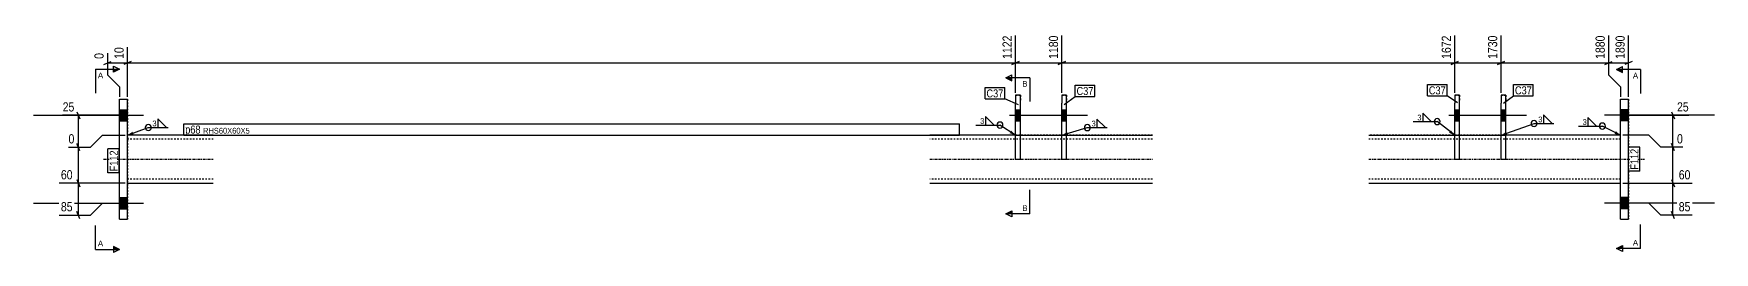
# Model space of a CAD drawing. Header units: millimetres. Extents: x 16 to 28143, y 5 to 650.
# Drawn here: x 26038 to 28143, y 7 to 281 of the extents above; entities that cross this region are included whole.
import ezdxf

# ---------------------------------------------------------------- set-up
doc = ezdxf.new("R2010")
doc.units = ezdxf.units.MM
doc.linetypes.add('DXK_LINE_DOT2', pattern=[3.9198, 1.9599, -1.9599])
doc.linetypes.add('DXK_LINE_DOT3', pattern=[5.9187, 2.979, -0.9799, 0.9799, -0.9799])
for name, color, linetype in [('MÅLSÆTNING', 7, 'Continuous'), ('STÅL', 7, 'Continuous'), ('TEKST', 7, 'Continuous')]:
    doc.layers.add(name, color=color, linetype=linetype)
doc.styles.add('Arial', font='ARIAL.TTF', dxfattribs={"height": 0.2})
doc.styles.add('Arial Narrow', font='ARIALN.TTF', dxfattribs={"height": 0.2})

msp = doc.modelspace()

# ---------------------------------------------------------------- hatches: boundary and pattern name
at = {"layer": 'STÅL', "linetype": 'Continuous'}
for points in [[(26145.1, 185.8), (26145.1, 171.8), (26155.1, 171.8), (26155.1, 185.8)], [(27267.4, 185.8), (27267.4, 171.8), (27273.4, 171.8), (27273.4, 185.8)], [(27267.4, 185.8), (27267.4, 171.8), (27273.4, 171.8), (27273.4, 185.8)], [(27325.4, 185.8), (27325.4, 171.8), (27331.4, 171.8), (27331.4, 185.8)], [(27325.4, 185.8), (27325.4, 171.8), (27331.4, 171.8), (27331.4, 185.8)], [(27817.4, 185.8), (27817.4, 171.8), (27823.4, 171.8), (27823.4, 185.8)], [(27817.4, 185.8), (27817.4, 171.8), (27823.4, 171.8), (27823.4, 185.8)], [(27875.4, 185.8), (27875.4, 171.8), (27881.4, 171.8), (27881.4, 185.8)], [(27875.4, 185.8), (27875.4, 171.8), (27881.4, 171.8), (27881.4, 185.8)], [(28025.1, 185.8), (28025.1, 171.8), (28035.1, 171.8), (28035.1, 185.8)], [(26145.1, 75.8), (26145.1, 61.8), (26155.1, 61.8), (26155.1, 75.8)], [(28025.1, 75.8), (28025.1, 61.8), (28035.1, 61.8), (28035.1, 75.8)]]:
    msp.add_hatch(color=96, dxfattribs=at).paths.add_polyline_path(points)
at = {"layer": 'TEKST', "linetype": 'Continuous'}
for color, points in [(30, [(26137.6, 232.7), (26137.6, 236.4), (26145.1, 236.4)]), (30, [(28027.6, 236.1), (28027.6, 232.3), (28020.1, 236.1)]), (30, [(27262.9, 225.9), (27262.9, 222.1), (27255.4, 225.9)]), (3, [(26162.8, 154.7), (26155.1, 153.8), (26161.5, 158.2)]), (3, [(27262.2, 159.5), (27267.4, 153.8), (27260.1, 156.4)]), (3, [(27333.2, 154.2), (27325.4, 153.8), (27332.1, 157.8)]), (3, [(27812.7, 159.9), (27817.4, 153.8), (27810.3, 156.9)]), (3, [(27883.1, 154.6), (27875.4, 153.8), (27881.9, 158.1)]), (3, [(28019.3, 158.9), (28025.1, 153.8), (28017.6, 155.5)]), (30, [(27262.9, 59.1), (27262.9, 55.4), (27255.4, 55.4)]), (30, [(26137.6, 10.9), (26137.6, 14.7), (26145.1, 10.9)]), (30, [(28027.6, 15.6), (28027.6, 11.9), (28020.1, 11.9)])]:
    msp.add_hatch(color=color, dxfattribs=at).paths.add_polyline_path(points)

# ---------------------------------------------------------------- linework, layer by layer
at = {"layer": 'MÅLSÆTNING', "color": 7, "linetype": 'Continuous'}
for p, q in [((27267.4, 206.8), (27267.4, 278.6)), ((27267.4, 206.8), (27267.4, 278.6)), ((27325.4, 206.8), (27325.4, 278.6)), ((27325.4, 206.8), (27325.4, 278.6)), ((27817.4, 206.8), (27817.4, 278.6)), ((27875.4, 206.8), (27875.4, 278.6)), ((27875.4, 206.8), (27875.4, 278.6)), ((28010.1, 278.6), (28010.1, 229.3)), ((28035.1, 201.8), (28035.1, 278.6)), ((26130.1, 256.7), (26130.1, 229.3)), ((26155.1, 201.8), (26155.1, 264)), ((26155.1, 201.8), (26155.1, 264)), ((26125.6, 242.5), (26134.6, 246.1)), ((26130.1, 244.3), (26155.1, 244.3)), ((26159.6, 246.1), (26150.6, 242.5)), ((26159.6, 246.1), (26150.6, 242.5)), ((26155.1, 244.3), (27267.4, 244.3)), ((27271.9, 246.1), (27262.9, 242.5)), ((27262.9, 242.5), (27271.9, 246.1)), ((27267.4, 244.3), (27325.4, 244.3)), ((27329.9, 246.1), (27320.9, 242.5)), ((27320.9, 242.5), (27329.9, 246.1)), ((27325.4, 244.3), (27817.4, 244.3)), ((27812.9, 242.5), (27821.9, 246.1)), ((27879.9, 246.1), (27870.9, 242.5)), ((27870.9, 242.5), (27879.9, 246.1)), ((28005.6, 242.5), (28014.6, 246.1)), ((28010.1, 244.3), (28035.1, 244.3)), ((28039.6, 246.1), (28030.6, 242.5)), ((26130.1, 229.3), (26145.1, 214.3)), ((26145.1, 214.3), (26145.1, 201.8)), ((28010.1, 229.3), (28025.1, 214.3)), ((28010.1, 229.3), (28025.1, 214.3)), ((28025.1, 214.3), (28025.1, 201.8)), ((28025.1, 214.3), (28025.1, 201.8)), ((26152.1, 178.8), (26074, 178.8)), ((26091.9, 183.3), (26095.5, 174.3)), ((26093.7, 138.8), (26093.7, 178.8)), ((28028.1, 178.8), (28110.5, 178.8)), ((28088.9, 183.3), (28092.5, 174.3)), ((28090.7, 138.8), (28090.7, 178.8)), ((26108.7, 138.8), (26123.7, 153.8)), ((26108.7, 138.8), (26123.7, 153.8)), ((26123.7, 153.8), (26152.1, 153.8)), ((26123.7, 153.8), (26152.1, 153.8)), ((28060.7, 153.8), (28028.1, 153.8)), ((28060.7, 153.8), (28028.1, 153.8)), ((28075.7, 138.8), (28060.7, 153.8)), ((28075.7, 138.8), (28060.7, 153.8)), ((26081.3, 138.8), (26108.7, 138.8)), ((26081.3, 138.8), (26108.7, 138.8)), ((26095.5, 134.3), (26091.9, 143.3)), ((26095.5, 134.3), (26091.9, 143.3)), ((26093.7, 93.8), (26093.7, 138.8)), ((28103.1, 138.8), (28075.7, 138.8)), ((28103.1, 138.8), (28075.7, 138.8)), ((28092.5, 134.3), (28088.9, 143.3)), ((28092.5, 134.3), (28088.9, 143.3)), ((26152.1, 93.8), (26069.6, 93.8)), ((26152.1, 93.8), (26069.6, 93.8)), ((26091.9, 98.3), (26095.5, 89.3)), ((26091.9, 98.3), (26095.5, 89.3)), ((26093.7, 53.8), (26093.7, 93.8)), ((28028.1, 93.8), (28114.8, 93.8)), ((28088.9, 98.3), (28092.5, 89.3)), ((28090.7, 53.8), (28090.7, 93.8)), ((26108.7, 53.8), (26123.7, 68.8)), ((26123.7, 68.8), (26152.1, 68.8)), ((28060.7, 68.8), (28028.1, 68.8)), ((28075.7, 53.8), (28060.7, 68.8)), ((26069.6, 53.8), (26108.7, 53.8)), ((26095.5, 49.3), (26091.9, 58.3)), ((28114.8, 53.8), (28075.7, 53.8)), ((28092.5, 49.3), (28088.9, 58.3))]:
    msp.add_line(p, q, dxfattribs=at)
at = {"layer": 'STÅL', "color": 2, "linetype": 'Continuous'}
for p, q in [((26145.1, 48.8), (26145.1, 198.8)), ((26145.1, 198.8), (26155.1, 198.8)), ((26155.1, 48.8), (26155.1, 198.8)), ((27267.4, 203.8), (27267.4, 193.8)), ((27267.4, 203.8), (27267.4, 203.8)), ((27273.4, 203.8), (27267.4, 203.8)), ((27267.4, 123.8), (27267.4, 193.8)), ((27273.4, 123.8), (27273.4, 203.8)), ((27325.4, 203.8), (27325.4, 193.8)), ((27325.4, 203.8), (27325.4, 203.8)), ((27331.4, 203.8), (27325.4, 203.8)), ((27325.4, 123.8), (27325.4, 193.8)), ((27331.4, 123.8), (27331.4, 203.8)), ((27817.4, 203.8), (27817.4, 193.8)), ((27817.4, 203.8), (27817.4, 203.8)), ((27823.4, 203.8), (27817.4, 203.8)), ((27817.4, 123.8), (27817.4, 193.8)), ((27823.4, 123.8), (27823.4, 203.8)), ((27875.4, 203.8), (27875.4, 193.8)), ((27875.4, 203.8), (27875.4, 203.8)), ((27881.4, 203.8), (27875.4, 203.8)), ((27875.4, 123.8), (27875.4, 193.8)), ((27881.4, 123.8), (27881.4, 203.8)), ((28025.1, 48.8), (28025.1, 198.8)), ((28025.1, 198.8), (28035.1, 198.8)), ((28035.1, 48.8), (28035.1, 198.8)), ((26262.6, 153.8), (26155.1, 153.8)), ((27267.4, 153.8), (27159.9, 153.8)), ((27267.4, 153.8), (27273.4, 153.8)), ((27273.4, 153.8), (27325.4, 153.8)), ((27325.4, 153.8), (27331.4, 153.8)), ((27331.4, 153.8), (27438.9, 153.8)), ((27709.9, 153.8), (27817.4, 153.8)), ((27817.4, 153.8), (27823.4, 153.8)), ((27823.4, 153.8), (27875.4, 153.8)), ((27875.4, 153.8), (27881.4, 153.8)), ((28025.1, 153.8), (27881.4, 153.8)), ((27267.4, 123.8), (27267.4, 123.8)), ((27267.4, 123.8), (27273.4, 123.8)), ((27273.4, 123.8), (27273.4, 123.8)), ((27325.4, 123.8), (27325.4, 123.8)), ((27325.4, 123.8), (27331.4, 123.8)), ((27331.4, 123.8), (27331.4, 123.8)), ((27817.4, 123.8), (27817.4, 123.8)), ((27817.4, 123.8), (27823.4, 123.8)), ((27823.4, 123.8), (27823.4, 123.8)), ((27875.4, 123.8), (27875.4, 123.8)), ((27875.4, 123.8), (27881.4, 123.8)), ((27881.4, 123.8), (27881.4, 123.8)), ((26155.1, 93.8), (26262.6, 93.8)), ((27159.9, 93.8), (27438.9, 93.8)), ((27709.9, 93.8), (28025.1, 93.8)), ((26145.1, 48.8), (26155.1, 48.8)), ((28025.1, 48.8), (28035.1, 48.8))]:
    msp.add_line(p, q, dxfattribs=at)
at = {"layer": 'STÅL', "color": 7, "linetype": 'DXK_LINE_DOT2'}
for p, q in [((26145.1, 48.8), (26145.1, 198.8)), ((26155.1, 198.8), (26155.1, 48.8)), ((27267.4, 203.8), (27273.4, 203.8)), ((27267.4, 203.8), (27267.4, 203.1)), ((27267.4, 203.1), (27267.4, 197.7)), ((27273.4, 203.8), (27273.4, 197.7)), ((27325.4, 203.8), (27331.4, 203.8)), ((27325.4, 203.8), (27325.4, 203.1)), ((27325.4, 203.1), (27325.4, 197.7)), ((27331.4, 203.8), (27331.4, 197.7)), ((27817.4, 203.8), (27823.4, 203.8)), ((27817.4, 203.8), (27817.4, 203.1)), ((27817.4, 203.1), (27817.4, 197.7)), ((27823.4, 203.8), (27823.4, 197.7)), ((27875.4, 203.8), (27881.4, 203.8)), ((27875.4, 203.8), (27875.4, 203.1)), ((27875.4, 203.1), (27875.4, 197.7)), ((27881.4, 203.8), (27881.4, 197.7)), ((28035.1, 198.8), (28035.1, 48.8)), ((26262.6, 148.8), (26155.1, 148.8)), ((27438.9, 148.8), (27159.9, 148.8)), ((27267.4, 153.8), (27273.4, 153.8)), ((27267.4, 153.8), (27273.4, 153.8)), ((27267.4, 153.8), (27273.4, 153.8)), ((27273.4, 153.8), (27267.4, 153.8)), ((27331.4, 153.8), (27273.4, 153.8)), ((27325.4, 153.8), (27331.4, 153.8)), ((27325.4, 153.8), (27331.4, 153.8)), ((27325.4, 153.8), (27331.4, 153.8)), ((27438.9, 153.8), (27331.4, 153.8)), ((27823.4, 153.8), (27709.9, 153.8)), ((28025.1, 148.8), (27709.9, 148.8)), ((27817.4, 153.8), (27823.4, 153.8)), ((27817.4, 153.8), (27823.4, 153.8)), ((27817.4, 153.8), (27823.4, 153.8)), ((27881.4, 153.8), (27823.4, 153.8)), ((27875.4, 153.8), (27881.4, 153.8)), ((27875.4, 153.8), (27881.4, 153.8)), ((27875.4, 153.8), (27881.4, 153.8)), ((28025.1, 150.9), (28025.1, 153.8)), ((28025.1, 48.8), (28025.1, 150.9)), ((27267.4, 123.8), (27273.4, 123.8)), ((27267.4, 123.8), (27273.4, 123.8)), ((27267.4, 123.8), (27273.4, 123.8)), ((27325.4, 123.8), (27331.4, 123.8)), ((27325.4, 123.8), (27331.4, 123.8)), ((27325.4, 123.8), (27331.4, 123.8)), ((27817.4, 123.8), (27823.4, 123.8)), ((27817.4, 123.8), (27823.4, 123.8)), ((27817.4, 123.8), (27823.4, 123.8)), ((27875.4, 123.8), (27881.4, 123.8)), ((27875.4, 123.8), (27881.4, 123.8)), ((27875.4, 123.8), (27881.4, 123.8)), ((26262.6, 98.8), (26155.1, 98.8)), ((27438.9, 98.8), (27159.9, 98.8)), ((28025.1, 98.8), (27709.9, 98.8))]:
    msp.add_line(p, q, dxfattribs=at)
at = {"layer": 'STÅL', "color": 96, "linetype": 'Continuous'}
for p, q in [((26037.6, 178.8), (26175.1, 178.8)), ((26145.1, 185.8), (26155.1, 185.8)), ((26145.1, 171.8), (26155.1, 171.8)), ((27259.9, 178.8), (27357.4, 178.8)), ((27259.9, 178.8), (27357.4, 178.8)), ((27267.4, 185.8), (27273.4, 185.8)), ((27267.4, 185.8), (27273.4, 185.8)), ((27267.4, 171.8), (27273.4, 171.8)), ((27267.4, 171.8), (27273.4, 171.8)), ((27325.4, 185.8), (27331.4, 185.8)), ((27325.4, 185.8), (27331.4, 185.8)), ((27325.4, 171.8), (27331.4, 171.8)), ((27325.4, 171.8), (27331.4, 171.8)), ((27809.9, 178.8), (27907.4, 178.8)), ((27809.9, 178.8), (27907.4, 178.8)), ((27817.4, 185.8), (27823.4, 185.8)), ((27817.4, 185.8), (27823.4, 185.8)), ((27817.4, 171.8), (27823.4, 171.8)), ((27817.4, 171.8), (27823.4, 171.8)), ((27875.4, 185.8), (27881.4, 185.8)), ((27875.4, 185.8), (27881.4, 185.8)), ((27875.4, 171.8), (27881.4, 171.8)), ((27875.4, 171.8), (27881.4, 171.8)), ((28142.6, 178.8), (28005.1, 178.8)), ((28035.1, 185.8), (28025.1, 185.8)), ((28035.1, 171.8), (28025.1, 171.8)), ((26037.6, 68.8), (26175.1, 68.8)), ((26145.1, 75.8), (26155.1, 75.8)), ((28142.6, 68.8), (28005.1, 68.8)), ((28035.1, 75.8), (28025.1, 75.8)), ((26145.1, 61.8), (26155.1, 61.8)), ((28035.1, 61.8), (28025.1, 61.8))]:
    msp.add_line(p, q, dxfattribs=at)
at = {"layer": 'STÅL', "color": 7, "linetype": 'DXK_LINE_DOT3'}
for p, q in [((26125.1, 123.8), (26262.6, 123.8)), ((27159.9, 123.8), (27267.4, 123.8)), ((27273.4, 123.8), (27325.4, 123.8)), ((27331.4, 123.8), (27438.9, 123.8)), ((27709.9, 123.8), (27817.4, 123.8)), ((27823.4, 123.8), (27875.4, 123.8)), ((27881.4, 123.8), (28055.1, 123.8))]:
    msp.add_line(p, q, dxfattribs=at)
at = {"layer": 'TEKST', "color": 30, "linetype": 'Continuous'}
for p, q in [((26145.1, 236.4), (26137.6, 232.7)), ((28020.1, 236.1), (28027.6, 232.3)), ((27255.4, 225.9), (27262.9, 229.6)), ((27255.4, 225.9), (27262.9, 222.1)), ((27262.9, 222.1), (27262.9, 229.6)), ((27255.4, 55.4), (27262.9, 59.1)), ((27262.9, 51.6), (27255.4, 55.4)), ((27262.9, 59.1), (27262.9, 51.6)), ((26145.1, 10.9), (26137.6, 14.7)), ((26137.6, 14.7), (26137.6, 7.2)), ((26145.1, 10.9), (26137.6, 7.2)), ((28020.1, 11.9), (28027.6, 15.6)), ((28027.6, 8.1), (28020.1, 11.9)), ((28027.6, 15.6), (28027.6, 8.1))]:
    msp.add_line(p, q, dxfattribs=at)
at = {"layer": 'TEKST', "color": 3, "linetype": 'Continuous'}
for p, q in [((27817.4, 153.8), (27795.4, 170.9)), ((27267.4, 153.8), (27247.9, 166.6)), ((28025.1, 153.8), (28002.4, 165.3))]:
    msp.add_line(p, q, dxfattribs=at)
for centre, start, end in [((27247.9, 166.6), 90, 270), ((27247.9, 166.6), 270, 90), ((27795.4, 170.9), 90, 270), ((27795.4, 170.9), 270, 90), ((28002.4, 165.3), 90, 270), ((28002.4, 165.3), 270, 90)]:
    msp.add_arc(centre, 3.75, start, end, dxfattribs=at)

# ---------------------------------------------------------------- wipeouts: each hides what was drawn before it
at = {"color": 0}
for points in [[(27364.9, 204.2), (27364.9, 214.7), (27343.8, 214.7), (27343.8, 204.2)], [(27806.1, 205), (27806.1, 215.5), (27785, 215.5), (27785, 205)], [(27914, 205), (27914, 215.5), (27892.9, 215.5), (27892.9, 205)], [(26191.6, 164.4), (26191.6, 173.1), (26185.8, 173.1), (26185.8, 164.4)], [(27228.2, 167.5), (27228.2, 176.2), (27222.5, 176.2), (27222.5, 167.5)], [(27775.8, 171.8), (27775.8, 180.5), (27770, 180.5), (27770, 171.8)], [(27927.2, 169.4), (27927.2, 178.1), (27921.5, 178.1), (27921.5, 169.4)], [(27982.8, 166.2), (27982.8, 174.9), (27977, 174.9), (27977, 166.2)]]:
    msp.add_wipeout(points, dxfattribs=at).dxf.layer = 'TEKST'
at = {"color": 0, "linetype": 'Continuous'}
for points in [[(27282.4, 59.1), (27282.4, 66.6), (27275.8, 66.6), (27275.8, 59.1)], [(26124.8, 14.7), (26124.8, 22.2), (26118.1, 22.2), (26118.1, 14.7)], [(28047.1, 15.6), (28047.1, 23.1), (28040.5, 23.1), (28040.5, 15.6)]]:
    msp.add_wipeout(points, dxfattribs=at).dxf.layer = 'TEKST'

# ---------------------------------------------------------------- next in the draw order: linework, layer by layer
at = {"layer": 'TEKST', "color": 3, "linetype": 'Continuous'}
for p, q in [((26203.9, 163.5), (26193.2, 174.2)), ((26193.2, 174.2), (26193.2, 163.5)), ((27240.5, 166.6), (27229.8, 177.3)), ((27229.8, 177.3), (27229.8, 166.6)), ((27765.3, 170.9), (27795.4, 170.9)), ((27788, 170.9), (27777.3, 181.6)), ((27777.3, 181.6), (27777.3, 170.9)), ((27777.3, 170.9), (27788, 170.9)), ((27875.4, 153.8), (27916.8, 168.5)), ((27916.8, 168.5), (27941.6, 168.5)), ((27939.5, 168.5), (27928.8, 179.2)), ((27928.8, 179.2), (27928.8, 168.5)), ((27928.8, 168.5), (27939.5, 168.5)), ((27995, 165.3), (27984.3, 176)), ((27984.3, 176), (27984.3, 165.3)), ((26155.1, 153.8), (26181.2, 163.5)), ((26181.2, 163.5), (26206, 163.5)), ((26193.2, 163.5), (26203.9, 163.5)), ((27217.8, 166.6), (27247.9, 166.6)), ((27229.8, 166.6), (27240.5, 166.6)), ((27972.4, 165.3), (28002.4, 165.3)), ((27984.3, 165.3), (27995, 165.3))]:
    msp.add_line(p, q, dxfattribs=at)
at = {"layer": 'TEKST', "color": 7, "linetype": 'Continuous'}
for p, q in [((27285.4, 55.4), (27285.4, 85.4)), ((27285.4, 55.4), (27255.4, 55.4)), ((26115.1, 10.9), (26115.1, 40.9)), ((28050.1, 11.9), (28050.1, 41.9)), ((26115.1, 10.9), (26145.1, 10.9)), ((28050.1, 11.9), (28020.1, 11.9))]:
    msp.add_line(p, q, dxfattribs=at)
at = {"layer": 'TEKST', "color": 3, "linetype": 'Continuous'}
for centre, start, end in [((27916.8, 168.5), 90, 270), ((27916.8, 168.5), 270, 90), ((26181.2, 163.5), 90, 270), ((26181.2, 163.5), 270, 90)]:
    msp.add_arc(centre, 3.75, start, end, dxfattribs=at)

# ---------------------------------------------------------------- next in the draw order: texts
at = {"layer": 'TEKST', "color": 3, "style": 'Arial Narrow'}
for p in [(26186.4, 165), (27223.1, 168.1), (27770.6, 172.4), (27922.1, 170), (27977.6, 166.8)]:
    msp.add_text('3', height=7.16, dxfattribs=at).set_placement(p)
at = {"layer": 'TEKST', "color": 3, "linetype": 'Continuous', "style": 'Arial'}
for s, p in [('B', (27275.8, 59.1)), ('A', (26118.1, 14.7)), ('A', (28040.5, 15.6))]:
    msp.add_text(s, height=7.16, dxfattribs=at).set_placement(p)

# ---------------------------------------------------------------- next in the draw order: wipeouts: each hides what was drawn before it
at = {"color": 0, "linetype": 'Continuous'}
for points, layer in [([(27265, 281), (27248.2, 281), (27248.2, 247), (27265, 247)], 'MÅLSÆTNING'), ([(27323, 281), (27306.2, 281), (27306.2, 247), (27323, 247)], 'MÅLSÆTNING'), ([(27815, 281), (27798.2, 281), (27798.2, 247), (27815, 247)], 'MÅLSÆTNING'), ([(28032.7, 281), (28015.9, 281), (28015.9, 247), (28032.7, 247)], 'MÅLSÆTNING'), ([(26152.7, 266.4), (26135.9, 266.4), (26135.9, 247), (26152.7, 247)], 'MÅLSÆTNING'), ([(26091, 181.2), (26091, 198), (26071.6, 198), (26071.6, 181.2)], 'MÅLSÆTNING'), ([(28112.9, 181.2), (28112.9, 198), (28093.4, 198), (28093.4, 181.2)], 'MÅLSÆTNING'), ([(26091, 141.2), (26091, 158), (26078.9, 158), (26078.9, 141.2)], 'MÅLSÆTNING'), ([(26088.8, 96.2), (26088.8, 113), (26069.4, 113), (26069.4, 96.2)], 'MÅLSÆTNING'), ([(28115, 96.2), (28115, 113), (28095.6, 113), (28095.6, 96.2)], 'MÅLSÆTNING'), ([(26088.8, 56.2), (26088.8, 73), (26069.4, 73), (26069.4, 56.2)], 'MÅLSÆTNING'), ([(28115, 56.2), (28115, 73), (28095.6, 73), (28095.6, 56.2)], 'MÅLSÆTNING'), ([(26124.8, 225.2), (26124.8, 232.7), (26118.1, 232.7), (26118.1, 225.2)], 'TEKST'), ([(28047.1, 224.8), (28047.1, 232.3), (28040.5, 232.3), (28040.5, 224.8)], 'TEKST'), ([(27282.4, 214.6), (27282.4, 222.1), (27275.8, 222.1), (27275.8, 214.6)], 'TEKST')]:
    msp.add_wipeout(points, dxfattribs=at).dxf.layer = layer
at = {"color": 0}
for points in [[(27252.1, 201.2), (27252.1, 211.7), (27231, 211.7), (27231, 201.2)], [(27364.9, 204.2), (27364.9, 214.7), (27343.8, 214.7), (27343.8, 204.2)], [(27806.1, 205), (27806.1, 215.5), (27785, 215.5), (27785, 205)], [(27914, 205), (27914, 215.5), (27892.9, 215.5), (27892.9, 205)], [(27367.7, 164.3), (27367.7, 173), (27362, 173), (27362, 164.3)], [(26246.7, 155.9), (26246.7, 166.4), (26227.5, 166.4), (26227.5, 155.9)], [(26143, 134.9), (26132.5, 134.9), (26132.5, 108.6), (26143, 108.6)], [(28047.5, 136.9), (28037, 136.9), (28037, 110.7), (28047.5, 110.7)]]:
    msp.add_wipeout(points, dxfattribs=at).dxf.layer = 'TEKST'

# ---------------------------------------------------------------- next in the draw order: linework, layer by layer
at = {"layer": 'MÅLSÆTNING', "color": 7, "linetype": 'Continuous'}
for p, q in [((27817.4, 206.8), (27817.4, 278.6)), ((28010.1, 278.6), (28010.1, 229.3)), ((27821.9, 246.1), (27812.9, 242.5)), ((27817.4, 244.3), (27875.4, 244.3)), ((27875.4, 244.3), (28010.1, 244.3)), ((28005.6, 242.5), (28014.6, 246.1)), ((28090.7, 93.8), (28090.7, 138.8)), ((28028.1, 93.8), (28114.8, 93.8)), ((28088.9, 98.3), (28092.5, 89.3))]:
    msp.add_line(p, q, dxfattribs=at)
at = {"layer": 'TEKST', "color": 7, "linetype": 'Continuous'}
for p, q in [((26115.1, 236.4), (26115.1, 206.4)), ((26115.1, 236.4), (26145.1, 236.4)), ((28050.1, 236.1), (28020.1, 236.1)), ((28050.1, 236.1), (28050.1, 206.1)), ((27285.4, 225.9), (27255.4, 225.9)), ((27285.4, 225.9), (27285.4, 195.9)), ((27342, 216.5), (27366.7, 216.5)), ((27342, 202.4), (27342, 216.5)), ((27366.7, 202.4), (27366.7, 216.5)), ((27783.2, 217.3), (27807.9, 217.3)), ((27783.2, 203.2), (27783.2, 217.3)), ((27807.9, 203.2), (27807.9, 217.3)), ((27891.1, 217.3), (27915.8, 217.3)), ((27891.1, 203.2), (27891.1, 217.3)), ((27915.8, 203.2), (27915.8, 217.3)), ((27328.4, 192.2), (27342, 202.4)), ((27342, 202.4), (27366.7, 202.4)), ((27783.2, 203.2), (27807.9, 203.2)), ((27820.8, 194.6), (27807.9, 203.2)), ((27878.5, 194), (27891.1, 203.2)), ((27891.1, 203.2), (27915.8, 203.2))]:
    msp.add_line(p, q, dxfattribs=at)
at = {"layer": 'TEKST', "color": 30, "linetype": 'Continuous'}
for p in [(28020.1, 236.1), (28027.6, 232.3)]:
    msp.add_line(p, (28027.6, 239.8), dxfattribs=at)
at = {"layer": 'TEKST', "color": 3, "linetype": 'Continuous'}
for p, q in [((27380, 163.4), (27369.3, 174.1)), ((27369.3, 174.1), (27369.3, 163.4)), ((27325.4, 153.8), (27357.3, 163.4)), ((27357.3, 163.4), (27382.1, 163.4)), ((27369.3, 163.4), (27380, 163.4))]:
    msp.add_line(p, q, dxfattribs=at)
for start, end in [(90, 270), (270, 90)]:
    msp.add_arc((27357.3, 163.4), 3.75, start, end, dxfattribs=at)

# ---------------------------------------------------------------- next in the draw order: texts
at = {"layer": 'MÅLSÆTNING', "color": 3, "linetype": 'Continuous', "style": 'Arial Narrow'}
for s, p in [('1122', (27262.6, 249.4)), ('1180', (27320.6, 249.4)), ('1672', (27812.6, 249.4)), ('1890', (28030.3, 249.4)), ('10', (26150.3, 249.4))]:
    msp.add_text(s, height=11.45, rotation=90.0002, dxfattribs=at).set_placement(p)
for s, height, p in [('25', 11.45, (26074, 183.6)), ('25', 11.45, (28095.8, 183.6)), ('0', 11.5, (26081.3, 143.6)), ('60', 11.45, (26071.8, 98.6)), ('60', 11.45, (28098, 98.6)), ('85', 11.45, (26071.8, 58.6)), ('85', 11.45, (28098, 58.6))]:
    msp.add_text(s, height=height, dxfattribs=at).set_placement(p)
at = {"layer": 'TEKST', "color": 3, "linetype": 'Continuous', "style": 'Arial'}
for s, p in [('A', (26118.1, 225.2)), ('A', (28040.5, 224.8)), ('B', (27275.8, 214.6))]:
    msp.add_text(s, height=7.16, dxfattribs=at).set_placement(p)
at = {"layer": 'TEKST', "color": 3, "style": 'Arial Narrow'}
for s, height, p in [('C37', 10.02, (27343.8, 204.2)), ('C37', 10.02, (27785, 205)), ('C37', 10.02, (27892.9, 205)), ('3', 7.16, (27362.6, 164.9))]:
    msp.add_text(s, height=height, dxfattribs=at).set_placement(p)

# ---------------------------------------------------------------- next in the draw order: wipeouts: each hides what was drawn before it
at = {"color": 0, "linetype": 'Continuous'}
msp.add_wipeout([(26127.7, 259.1), (26110.9, 259.1), (26110.9, 247), (26127.7, 247)], dxfattribs=at).dxf.layer = 'MÅLSÆTNING'
at = {"color": 0}
for points in [[(27252.1, 201.2), (27252.1, 211.7), (27231, 211.7), (27231, 201.2)], [(26246.7, 155.9), (26246.7, 166.4), (26227.5, 166.4), (26227.5, 155.9)], [(26143, 134.9), (26132.5, 134.9), (26132.5, 108.6), (26143, 108.6)], [(28047.5, 136.9), (28037, 136.9), (28037, 110.7), (28047.5, 110.7)]]:
    msp.add_wipeout(points, dxfattribs=at).dxf.layer = 'TEKST'

# ---------------------------------------------------------------- next in the draw order: linework, layer by layer
at = {"layer": 'TEKST', "color": 30, "linetype": 'Continuous'}
for p, q in [((26137.6, 232.7), (26137.6, 240.2)), ((26137.6, 240.2), (26145.1, 236.4))]:
    msp.add_line(p, q, dxfattribs=at)
at = {"layer": 'TEKST', "color": 7, "linetype": 'Continuous'}
for p, q in [((27229.2, 213.5), (27253.9, 213.5)), ((27229.2, 199.4), (27229.2, 213.5)), ((27253.9, 199.4), (27253.9, 213.5)), ((27229.2, 199.4), (27253.9, 199.4)), ((27271.3, 191.8), (27253.9, 199.4)), ((26225.7, 154.1), (26225.7, 168.2)), ((26130.7, 106.8), (26130.7, 136.7)), ((26144.8, 136.7), (26130.7, 136.7)), ((26144.8, 106.8), (26144.8, 136.7)), ((28035.2, 108.9), (28035.2, 138.7)), ((28049.3, 138.7), (28035.2, 138.7)), ((28049.3, 108.9), (28049.3, 138.7)), ((26144.8, 106.8), (26130.7, 106.8)), ((28049.3, 108.9), (28035.2, 108.9))]:
    msp.add_line(p, q, dxfattribs=at)

# ---------------------------------------------------------------- next in the draw order: texts
at = {"layer": 'MÅLSÆTNING', "color": 3, "linetype": 'Continuous', "style": 'Arial Narrow'}
msp.add_text('0', height=11.5, rotation=90.0002, dxfattribs=at).set_placement((26125.3, 249.4))
at = {"layer": 'TEKST', "color": 3, "style": 'Arial Narrow'}
msp.add_text('C37', height=10.02, dxfattribs=at).set_placement((27231, 201.2))
for p in [(26143, 108.6), (28047.5, 110.7)]:
    msp.add_text('F112', height=10.02, rotation=90.0002, dxfattribs=at).set_placement(p)

# ---------------------------------------------------------------- next in the draw order: wipeouts: each hides what was drawn before it
at = {"color": 0, "linetype": 'Continuous'}
for points in [[(27873, 281), (27856.2, 281), (27856.2, 247), (27873, 247)], [(28007.7, 281), (27990.9, 281), (27990.9, 247), (28007.7, 247)], [(28105.5, 141.2), (28105.5, 158), (28093.4, 158), (28093.4, 141.2)]]:
    msp.add_wipeout(points, dxfattribs=at).dxf.layer = 'MÅLSÆTNING'
at = {"color": 0}
msp.add_wipeout([(27195.3, 155.9), (27195.3, 163.4), (26249.8, 163.4), (26249.8, 155.9)], dxfattribs=at).dxf.layer = 'TEKST'

# ---------------------------------------------------------------- next in the draw order: texts
at = {"layer": 'MÅLSÆTNING', "color": 3, "linetype": 'Continuous', "style": 'Arial Narrow'}
for s, p in [('1730', (27870.6, 249.4)), ('1880', (28005.3, 249.4))]:
    msp.add_text(s, height=11.45, rotation=90.0002, dxfattribs=at).set_placement(p)
msp.add_text('0', height=11.5, dxfattribs=at).set_placement((28095.8, 143.6))

# ---------------------------------------------------------------- next in the draw order: wipeouts: each hides what was drawn before it
at = {"color": 0}
msp.add_wipeout([(27195.3, 155.9), (27195.3, 163.4), (26249.8, 163.4), (26249.8, 155.9)], dxfattribs=at).dxf.layer = 'TEKST'

# ---------------------------------------------------------------- next in the draw order: linework, layer by layer
at = {"layer": 'TEKST', "color": 7, "linetype": 'Continuous'}
for p, q in [((26225.7, 168.2), (27197.1, 168.2)), ((26225.7, 154.1), (27197.1, 154.1)), ((27197.1, 154.1), (27197.1, 168.2))]:
    msp.add_line(p, q, dxfattribs=at)

# ---------------------------------------------------------------- next in the draw order: texts
at = {"layer": 'TEKST', "color": 3, "style": 'Arial Narrow'}
for s, height, p in [('p68', 10.02, (26227.5, 155.9)), ('RHS60X60X5', 7.16, (26249.8, 155.9))]:
    msp.add_text(s, height=height, dxfattribs=at).set_placement(p)

doc.saveas('drawing.dxf')
